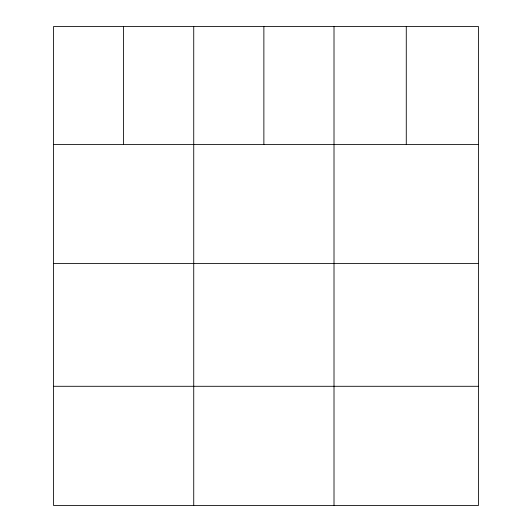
<?xml version="1.0" encoding="UTF-8"?>
<svg xmlns="http://www.w3.org/2000/svg" width="532" height="532" viewBox="0 0 532 532"><rect width="100%" height="100%" fill="white"/><g stroke="black" fill="none" stroke-linecap="round" stroke-linejoin="round"><path stroke-width="0.8" d="M478.541 144.465L478.541 505.4L53.459 505.4L53.459 26.6L478.541 26.6L478.541 144.465L53.459 144.465M53.459 263.573L478.541 263.573M53.459 386.292L478.541 386.292M406.275 26.6L406.275 144.465M334.01 26.6L334.01 505.4M263.872 26.6L263.872 144.465M193.734 26.6L193.734 505.4M123.597 26.6L123.597 144.465"/></g></svg>
